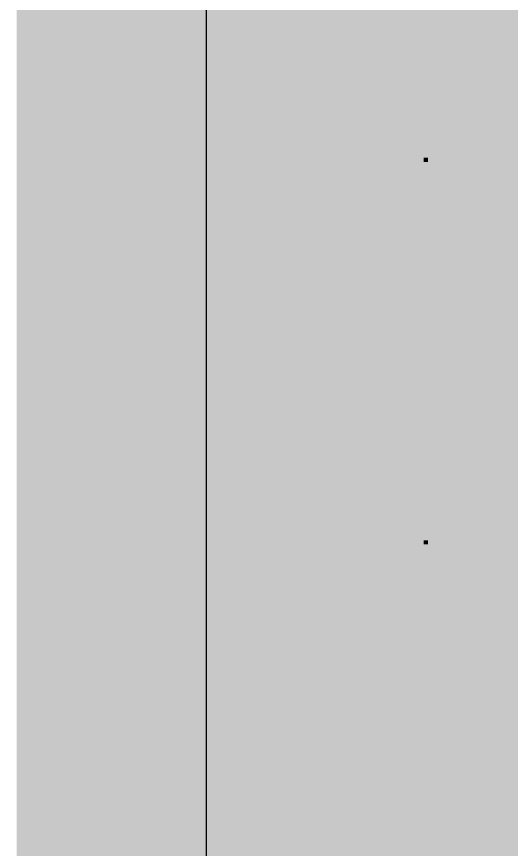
# Model space of a CAD drawing. Header units: millimetres. Extents: x 457 to 3457, y 154 to 6041.
# Drawn here: x 897 to 1013.3, y 1757.9 to 1953.8 of the extents above; entities that cross this region are included whole.
import ezdxf

# ---------------------------------------------------------------- set-up
doc = ezdxf.new("R2010")
doc.units = ezdxf.units.MM
doc.layers.add('4E', color=7, linetype='Continuous')
doc.layers.add('Baliz', color=7, linetype='Continuous')

# ---------------------------------------------------------------- blocks, each defined once
blk = doc.blocks.new('*U843')
at = {"layer": 'Baliz', "transparency": 33554687}
h = blk.add_hatch(color=256, dxfattribs=at)
h.dxf.hatch_style = 1
h.set_gradient(color1=(255, 255, 255), color2=(147, 149, 152), name='INVCURVED')
h.paths.add_polyline_path([(0.5, 0.5), (-0.5, 0.5), (-0.5, -0.5), (0.5, -0.5)])
blk = doc.blocks.new('*U844')
at = {"layer": 'Baliz', "color": 0, "linetype": 'ByBlock', "lineweight": -2, "transparency": 16777216}
for p in [(0, 180), (0, 90), (0, 0)]:
    blk.add_blockref('*U843', p, dxfattribs=at)

msp = doc.modelspace()

# ---------------------------------------------------------------- hatches: boundary and pattern name
at = {"layer": '4E', "true_color": 0x136734, "transparency": 33554687}
h = msp.add_hatch(color=116, dxfattribs=at)
h.dxf.hatch_style = 1
h.paths.add_polyline_path([(971.99, 1287.138), (971.99, 1437.122), (941.99, 1587.122), (941.99, 3167.122), (896.99, 3167.122), (896.99, 3167.122), (896.99, 927.122), (971.856, 927.122)])
h.paths.add_polyline_path([(1122.124, 927.122), (1122.002, 1257.122), (1121.99, 1257.122), (1121.99, 1437.122), (1151.99, 1587.122), (1151.99, 3167.122), (1196.99, 3167.122), (1196.99, 927.122)])
h.paths.add_polyline_path([(1196.99, 5407.122), (1122.124, 5407.122), (1121.99, 5047.106), (1121.99, 4897.122), (1151.99, 4747.122), (1151.99, 3167.122), (1196.99, 3167.122)])
h.paths.add_polyline_path([(2064.394, 691.068), (2064.394, 661.285), (2073.755, 661.285), (2073.755, 691.068)], flags=9)
h.paths.add_polyline_path([(2081.711, 992.43), (2109.554, 992.43), (2109.554, 1001.791), (2081.711, 1001.791)], flags=9)
h.paths.add_polyline_path([(2105.499, 632.581), (2135.671, 632.581), (2135.671, 641.942), (2105.499, 641.942)], flags=9)
at = {"layer": '4E', "true_color": 0x939598, "transparency": 33554687}
h = msp.add_hatch(color=252, dxfattribs=at)
h.dxf.hatch_style = 1
h.paths.add_polyline_path([(1016.587, 3166.902), (941.587, 3166.902), (941.587, 1586.902), (971.587, 1436.902), (971.587, 1286.902), (1016.587, 1286.902)])
h.paths.add_polyline_path([(1024.087, 1286.902), (971.587, 1286.902), (971.587, 1256.902), (971.977, 1256.902), (1024.087, 1256.902)])
h.paths.add_polyline_path([(1121.587, 1286.902), (1069.087, 1286.902), (1069.087, 1256.902), (1121.587, 1256.902)])
h.paths.add_polyline_path([(1151.587, 1586.902), (1151.587, 3166.902), (1076.587, 3166.902), (1076.587, 1286.902), (1121.587, 1286.902), (1121.587, 1436.902)])
h.paths.add_polyline_path([(1016.587, 5046.902), (971.587, 5046.902), (971.587, 4896.902), (941.587, 4746.902), (941.587, 3166.902), (1016.587, 3166.902)])
h.paths.add_polyline_path([(1121.587, 5046.902), (1076.587, 5046.902), (1076.587, 3166.902), (1151.587, 3166.902), (1151.587, 4746.902), (1121.587, 4896.902)])
h.paths.add_polyline_path([(1121.587, 5076.902), (1069.087, 5076.902), (1069.087, 5046.902), (1121.587, 5046.902)])
h.paths.add_polyline_path([(1024.087, 5076.902), (971.587, 5076.902), (971.587, 5046.902), (1016.587, 5046.902), (1024.087, 5046.902)])

# ---------------------------------------------------------------- linework, layer by layer
at = {"layer": '4E'}
msp.add_line((941.587, 1588.595), (941.587, 3168.595), dxfattribs=at)

# ---------------------------------------------------------------- block references
at = {"layer": 'Baliz'}
msp.add_blockref('*U844', (993.187, 1740.102), dxfattribs=at)

doc.saveas('drawing.dxf')
